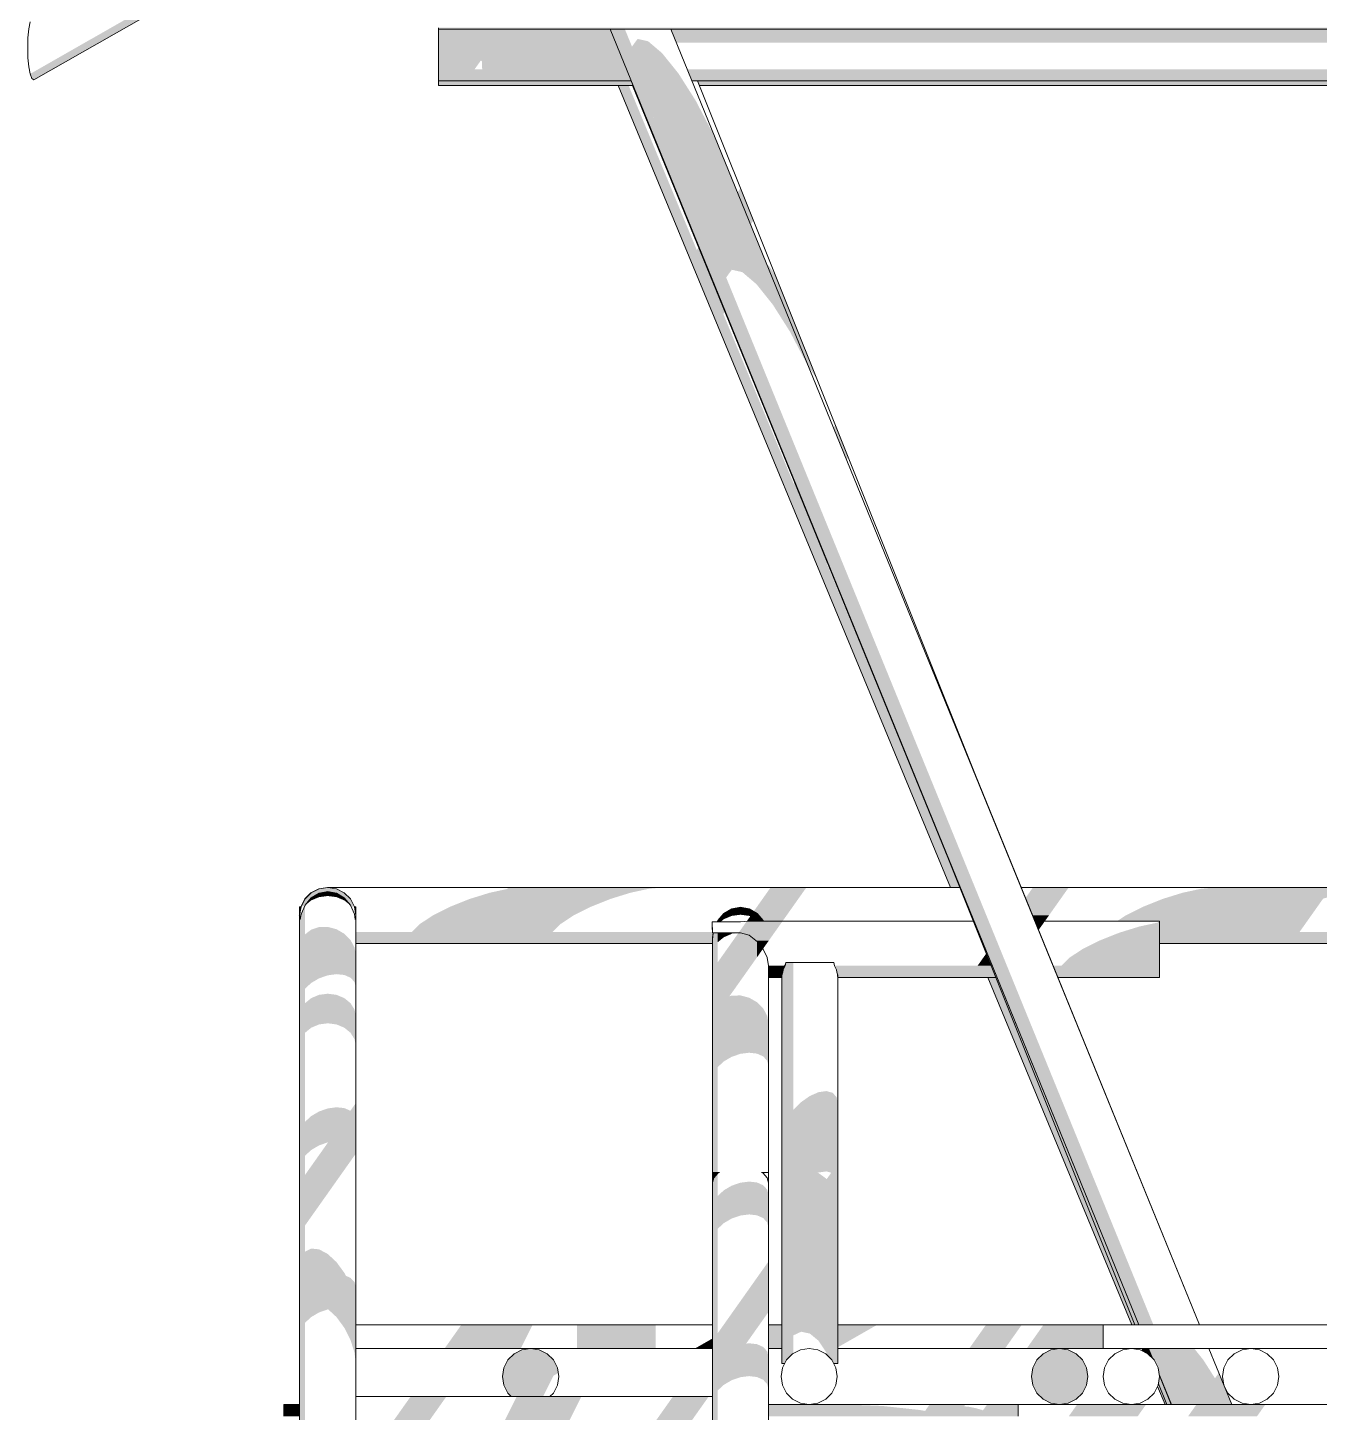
# Model space of a CAD drawing. Header units: millimetres. Extents: x -71878 to 121433, y -67383 to 83273.
# Drawn here: x 105291 to 108045, y -47726 to -44773 of the extents above; entities that cross this region are included whole.
import ezdxf

# ---------------------------------------------------------------- set-up
doc = ezdxf.new("R2010")
doc.units = ezdxf.units.MM
doc.header["$MEASUREMENT"] = 0
for name, color, linetype, lineweight in [('COLUMNAS_Pluma_Nº__1', 7, 'Continuous', 0), ('ENTIRADO_Pluma_Nº__21', 7, 'Continuous', 5), ('Vigas_Pluma_Nº__21', 7, 'Continuous', 5)]:
    doc.layers.add(name, color=color, linetype=linetype, lineweight=lineweight)
for name, color, linetype, lineweight, true_color in [('COLUMNAS_Pluma_Nº__3', 7, 'Continuous', 0, 0x646464), ('ENTIRADO_Pluma_Nº__3', 7, 'Continuous', 0, 0x646464), ('Gradas_Pluma_Nº__2', 7, 'Continuous', 0, 0x323232), ('Gradas_Pluma_Nº__3', 7, 'Continuous', 0, 0x646464), ('Vigas_Pluma_Nº__3', 7, 'Continuous', 0, 0x646464)]:
    doc.layers.add(name, color=color, linetype=linetype, lineweight=lineweight, true_color=true_color)

msp = doc.modelspace()

# ---------------------------------------------------------------- hatches: boundary and pattern name
at = {"layer": 'COLUMNAS_Pluma_Nº__3', "linetype": 'Continuous', "lineweight": 0, "true_color": 0x191919}
for points in [[(106537.585, -44776.068), (106532.699, -44776.068), (107659.804, -47539.462), (107664.69, -47539.462)], [(106548.312, -44776.068), (106537.585, -44776.068), (107664.69, -47539.462), (107675.417, -47539.462)], [(106548.313, -44776.068), (107675.417, -47539.462), (107690.936, -47539.462), (106563.831, -44776.068)], [(106591.192, -44797.085), (106579.029, -44813.34), (106779.847, -45305.689), (106792.008, -45289.436)], [(106613.425, -44802.012), (106591.192, -44797.084), (106792.008, -45289.436), (106814.241, -45294.363)], [(106643.553, -44827.637), (106613.425, -44802.012), (106814.241, -45294.363), (106844.369, -45319.989)], [(106678.627, -44871.453), (106643.553, -44827.637), (106844.369, -45319.989), (106879.443, -45363.805)], [(106715.214, -44929.17), (106678.627, -44871.453), (106879.443, -45363.805), (106916.03, -45421.521)], [(106550.959, -44896.068), (106549.481, -44896.068), (107258.441, -46606.39), (107259.918, -46606.39)], [(106558.627, -44896.068), (106550.959, -44896.068), (107259.918, -46606.391), (107267.586, -46606.391)], [(106571.736, -44896.068), (106558.627, -44896.068), (107267.586, -46606.39), (107278.215, -46606.39), (107274.324, -46596.66), (107125.886, -46232.925)], [(106577.623, -44886.404), (107659.725, -47539.462), (107659.804, -47539.462), (106577.702, -44886.404)], [(106580.325, -44896.068), (107274.324, -46596.66), (107231.362, -46489.218), (106581.564, -44896.068)], [(106715.214, -44929.17), (106916.03, -45421.522), (106950.548, -45487.489), (106749.733, -44995.138)], [(106778.804, -45062.899), (106749.733, -44995.138), (106950.548, -45487.489), (106979.619, -45555.251)], [(106807.231, -45119.99), (106834.76, -45188.834), (106838.073, -45184.148), (106810.545, -45115.303)], [(106803.97, -45124.601), (106831.848, -45192.951), (106834.76, -45188.834), (106807.231, -45119.99)], [(106717.284, -45247.194), (106773.861, -45383.685), (106777.608, -45379.494), (106721.3, -45241.515)], [(106872.204, -45282.476), (106866.446, -45277.777), (106957.416, -45500.813), (106960.522, -45503.348)], [(106872.204, -45282.476), (106960.522, -45503.348), (106973.417, -45522.623), (106885.099, -45301.751)], [(107008.588, -45626.275), (107036.466, -45694.626), (107036.812, -45694.137), (107009.283, -45625.293)], [(107012.597, -45620.606), (107009.283, -45625.293), (107036.812, -45694.137), (107040.125, -45689.451)], [(106994.169, -45915.163), (106995.57, -45913.595), (106925.988, -45743.089), (106924.004, -45745.895)], [(107214.649, -46125.909), (107213.206, -46127.95), (107241.084, -46196.3), (107242.177, -46194.754)], [(107319.997, -46389.371), (107319.573, -46388.737), (107328.269, -46410.056)], [(107387.412, -46555.063), (107388.25, -46555.901), (107343.965, -46447.326), (107343.128, -46446.487)], [(107231.362, -46489.218), (107651.316, -47539.462), (107652.42, -47539.462), (107287.632, -46627.179)], [(105870.377, -46647.85), (105869.777, -46647.85), (105869.777, -46666.177), (105870.377, -46662.394)], [(105873.314, -46647.85), (105870.377, -46647.85), (105870.377, -46666.391)], [(105987.477, -46647.85), (105990.377, -46666.158), (105990.377, -46647.85)], [(107658.916, -47537.48), (107287.627, -46627.167), (107652.42, -47539.462), (107659.709, -47539.462)], [(107417.824, -46629.624), (107445.702, -46697.974), (107446.016, -46697.53), (107418.138, -46629.18)], [(105869.777, -47519.462), (105870.377, -47519.462), (105870.377, -46670.38), (105869.777, -46666.603)], [(105870.377, -47214.125), (105870.414, -47214.125), (105870.414, -47187.216), (105870.414, -46677.397), (105871.198, -46671.577), (105870.377, -46666.391)], [(105989.612, -46671.451), (105990.377, -46677.123), (105990.377, -46666.623)], [(106901.199, -46782.264), (106901.199, -47621.648), (106904.579, -47621.648), (106908.376, -47614.195), (106909.721, -47612.851), (106909.721, -46766.699), (106907.375, -46766.699), (106905.558, -46773.704)], [(106922.995, -46766.699), (106909.721, -46766.699), (106909.721, -47612.851), (106921.65, -47600.921), (106922.995, -47600.236)], [(106900.452, -46786.978), (106898.262, -46794.025), (106898.262, -47621.648), (106901.199, -47621.648), (106901.199, -46782.264)], [(107015.325, -46782.123), (107011.033, -46773.704), (107015.325, -46785.596)], [(107016.094, -46786.978), (107015.325, -46782.123), (107015.325, -46785.596), (107018.262, -46811.779), (107018.262, -46793.949)], [(107338.047, -46798.437), (107645.215, -47539.462), (107646.693, -47539.462), (107339.525, -46798.437)], [(107347.193, -46798.437), (107339.525, -46798.437), (107646.693, -47539.462), (107651.316, -47539.462), (107568.213, -47331.636)], [(107355.007, -46798.437), (107347.193, -46798.437), (107568.214, -47331.636)], [(107561.195, -46981.136), (107620.867, -47127.438), (107622.058, -47129.145), (107562.032, -46981.975)], [(106922.995, -47561.833), (106939.721, -47554.022), (106939.721, -47064.379), (106922.995, -47081.114)], [(106939.721, -47554.022), (106958.262, -47557.936), (106958.262, -47051.318), (106939.721, -47064.379)], [(106958.262, -47051.318), (106958.262, -47557.936), (106976.803, -47573.193), (106976.803, -47215.65), (106975.041, -47215.255), (106976.803, -47214.484), (106976.803, -47043.211)], [(106976.803, -47214.484), (106993.529, -47212.124), (106993.529, -47040.851), (106976.803, -47043.211)], [(106993.529, -47598.298), (106996.269, -47605.006), (107005.458, -47614.195), (107006.803, -47616.834), (107006.803, -47044.469), (106993.529, -47040.851), (106993.529, -47212.124), (107003.93, -47214.959), (106994.224, -47228.685), (106993.529, -47227.702)], [(107006.803, -47044.469), (107006.803, -47616.834), (107009.256, -47621.648), (107015.325, -47621.648), (107015.325, -47053.711)], [(107018.262, -47067.672), (107015.325, -47053.711), (107015.325, -47621.648), (107018.262, -47621.648)], [(107650.32, -47199.649), (107650.634, -47199.204), (107622.756, -47130.854), (107622.442, -47131.298)], [(105870.377, -47775.152), (105870.414, -47775.152), (105870.414, -47704.747), (105870.414, -47214.125), (105870.377, -47214.125)], [(106750.451, -47214.125), (106750.451, -47236.128), (106753.35, -47225.613), (106753.387, -47225.665), (106753.387, -47214.125)], [(106761.91, -47214.125), (106753.387, -47214.125), (106753.387, -47225.665), (106761.873, -47216.099), (106761.91, -47216.099)], [(106765.346, -47214.125), (106761.91, -47214.125), (106761.91, -47216.099)], [(106976.803, -47215.65), (106976.803, -47573.193), (106993.529, -47598.298), (106993.529, -47227.702)], [(107767.761, -47487.586), (107768.075, -47487.142), (107667.585, -47240.764), (107667.27, -47241.208)], [(106870.414, -47301.812), (106870.414, -47511.554), (106870.451, -47511.502), (106870.451, -47301.987)], [(107659.725, -47539.462), (107658.915, -47537.478), (107659.709, -47539.462)], [(107667.419, -47589.462), (107665.941, -47589.462), (107668.398, -47595.389), (107670.271, -47596.343)], [(107671.309, -47589.463), (107667.419, -47589.463), (107670.271, -47596.343), (107675.03, -47598.768)], [(107672.413, -47589.462), (107671.309, -47589.462), (107675.03, -47598.768), (107676.417, -47599.475)], [(107679.702, -47589.462), (107672.414, -47589.462), (107676.417, -47599.475), (107679.257, -47600.921), (107687.634, -47609.299)], [(107679.702, -47589.462), (107687.634, -47609.299), (107688.605, -47610.27), (107680.118, -47589.462)], [(107680.118, -47589.462), (107688.605, -47610.27), (107688.739, -47610.404), (107680.198, -47589.462)], [(107680.198, -47589.462), (107688.739, -47610.404), (107692.53, -47614.195), (107701.053, -47630.921), (107703.557, -47646.735), (107729.142, -47709.463), (107734.028, -47709.463), (107685.084, -47589.462)], [(107695.811, -47589.462), (107685.084, -47589.462), (107734.028, -47709.463), (107744.755, -47709.463)], [(107711.329, -47589.462), (107695.811, -47589.462), (107744.755, -47709.463), (107760.273, -47709.463)], [(107711.329, -47589.462), (107760.273, -47709.463), (107779.064, -47709.463), (107730.119, -47589.462)], [(107750.342, -47589.462), (107730.119, -47589.462), (107779.064, -47709.463), (107799.286, -47709.463)], [(107770.018, -47589.462), (107750.342, -47589.462), (107799.286, -47709.463), (107818.962, -47709.463)], [(107777.653, -47589.462), (107770.018, -47589.462), (107818.962, -47709.463), (107836.165, -47709.463), (107797.16, -47613.832)], [(107822.198, -47653.329), (107797.16, -47613.832), (107836.165, -47709.463), (107849.212, -47709.463), (107824.81, -47649.635)], [(107703.906, -47649.992), (107701.838, -47663.048), (107720.397, -47709.462), (107727.686, -47709.462)], [(107703.557, -47646.735), (107703.608, -47647.053), (107729.063, -47709.462), (107729.142, -47709.462)], [(107703.608, -47647.053), (107703.989, -47649.462), (107703.906, -47649.992), (107727.686, -47709.462), (107729.063, -47709.462)], [(107824.81, -47649.635), (107849.212, -47709.463), (107856.824, -47709.463), (107829.637, -47642.808)], [(107829.637, -47642.808), (107856.824, -47709.463), (107858.257, -47709.463), (107830.546, -47641.522)], [(107700.459, -47669.169), (107699.644, -47670.768), (107715.684, -47709.462), (107717.161, -47709.462)], [(107701.053, -47668.003), (107700.459, -47669.169), (107717.161, -47709.463), (107719.292, -47709.463), (107701.524, -47665.027)], [(107701.838, -47663.048), (107701.524, -47665.027), (107719.292, -47709.462), (107720.397, -47709.462)]]:
    msp.add_hatch(color=250, dxfattribs=at).paths.add_polyline_path(points)
at = {"layer": 'ENTIRADO_Pluma_Nº__3', "linetype": 'Continuous', "lineweight": 0, "true_color": 0x191919}
for points in [[(105869.866, -47589.462), (105870.002, -47589.462), (105870.002, -47539.463), (105869.866, -47539.462)], [(105870.139, -47551.726), (105870.139, -47589.462), (105870.275, -47589.462), (105870.275, -47551.726)], [(106215.116, -47539.462), (106179.761, -47589.462), (106342.005, -47589.463), (106367.035, -47539.463)], [(106461.707, -47539.462), (106461.707, -47589.462), (106629.323, -47589.462), (106629.323, -47539.462)], [(106750.414, -47568.671), (106713.992, -47589.462), (106750.414, -47589.463)], [(106870.451, -47539.462), (106870.451, -47589.462), (106898.262, -47589.462), (106898.262, -47539.462)], [(107018.262, -47587.049), (107101.626, -47539.462), (107018.262, -47539.462)], [(107333.826, -47539.462), (107298.471, -47589.462), (107374.68, -47589.462), (107410.035, -47539.462)], [(107456.373, -47539.462), (107421.017, -47589.462), (107583.989, -47589.462), (107583.989, -47539.463)]]:
    msp.add_hatch(color=250, dxfattribs=at).paths.add_polyline_path(points)
at = {"layer": 'Gradas_Pluma_Nº__3', "linetype": 'Continuous', "lineweight": 0, "true_color": 0x191919}
for points in [[(106107.162, -47692.132), (106064.735, -47752.132), (106140.944, -47752.132), (106183.371, -47692.132)], [(106333.247, -47692.132), (106303.211, -47752.132), (106441.172, -47752.132), (106471.208, -47692.132)], [(106666.517, -47692.132), (106624.091, -47752.132), (106700.299, -47752.132), (106742.726, -47692.132)]]:
    msp.add_hatch(color=250, dxfattribs=at).paths.add_polyline_path(points)
at = {"layer": 'Vigas_Pluma_Nº__3', "linetype": 'Continuous', "lineweight": 0, "true_color": 0x191919}
for points in [[(112156.232, -40955.493), (105295.977, -44871.545), (105299.662, -44881.299), (112159.917, -40965.247)], [(112159.917, -40965.247), (105299.662, -44881.299), (105303.748, -44884.66), (112164.003, -40968.608)], [(106166.792, -44773.132), (106166.792, -44776.068), (118210.735, -44776.068), (118210.735, -44773.132)], [(106166.792, -44777.863), (106533.431, -44777.863), (106532.699, -44776.068), (106166.792, -44776.068)], [(106166.792, -44777.863), (106166.792, -44791.137), (106538.846, -44791.137), (106533.431, -44777.863)], [(106166.792, -44791.137), (106166.792, -44807.863), (106545.668, -44807.863), (106538.845, -44791.137)], [(106661.814, -44776.068), (106662.546, -44777.863), (110756.331, -44777.863), (110757.064, -44776.068)], [(110756.331, -44777.863), (106662.546, -44777.863), (106667.96, -44791.137), (110750.917, -44791.137)], [(106667.961, -44791.137), (106673.692, -44805.19), (110544.505, -44805.19), (110542.614, -44807.863), (110744.095, -44807.863), (110750.917, -44791.137)], [(106166.792, -44807.863), (106166.792, -44826.404), (106553.23, -44826.404), (106545.668, -44807.863)], [(106166.792, -44826.404), (106166.792, -44844.945), (106255.421, -44844.945), (106256.702, -44843.133), (106259.136, -44844.945), (106560.792, -44844.945), (106553.23, -44826.404)], [(106166.792, -44844.945), (106166.792, -44861.671), (106243.594, -44861.671), (106255.421, -44844.945)], [(106560.792, -44844.945), (106259.136, -44844.945), (106259.654, -44861.671), (106567.614, -44861.671)], [(106166.792, -44874.945), (106573.028, -44874.945), (106567.614, -44861.671), (106166.792, -44861.671)], [(106166.792, -44874.945), (106166.792, -44883.468), (106576.504, -44883.468), (106573.028, -44874.945)], [(110722.149, -44861.671), (106696.729, -44861.671), (106702.143, -44874.945), (110716.735, -44874.945)], [(106702.143, -44874.945), (106705.619, -44883.468), (110713.259, -44883.468), (110716.735, -44874.945)], [(106166.792, -44886.404), (106577.702, -44886.404), (106576.504, -44883.468), (106166.792, -44883.468)], [(106166.792, -44886.404), (106166.792, -44893.132), (106580.367, -44893.132), (106577.623, -44886.404)], [(106166.792, -44893.132), (106166.792, -44896.068), (106581.564, -44896.068), (106580.367, -44893.132)], [(106705.619, -44883.468), (106706.817, -44886.404), (110712.061, -44886.404), (110713.259, -44883.468)], [(110712.061, -44886.404), (106719.017, -44886.404), (106721.707, -44893.132), (110709.317, -44893.132)], [(110709.317, -44893.132), (106721.707, -44893.132), (106722.881, -44896.068), (110708.119, -44896.068)], [(105870.536, -46667.163), (105871.811, -46675.21), (105873.35, -46663.789), (105881.873, -46644.136), (105895.147, -46628.539), (105911.873, -46618.522), (105930.414, -46615.068), (105948.955, -46618.515), (105965.681, -46628.524), (105978.955, -46644.116), (105980.31, -46647.239), (105987.168, -46647.243), (105978.955, -46631.123), (105965.681, -46617.85), (105948.955, -46609.327), (105930.414, -46606.391), (105911.873, -46609.327), (105895.147, -46617.85), (105881.873, -46631.123), (105873.688, -46647.188), (105880.369, -46647.191)], [(105881.298, -46631.123), (105881.367, -46631.123), (105894.643, -46617.85), (105894.574, -46617.849)], [(105881.639, -46631.123), (105881.737, -46631.123), (105895.013, -46617.85), (105894.915, -46617.85)], [(105881.873, -46631.123), (105895.147, -46617.85), (105895.104, -46617.85), (105881.827, -46631.123)], [(105894.574, -46617.85), (105894.643, -46617.85), (105911.369, -46609.327), (105911.3, -46609.327)], [(105894.915, -46617.85), (105895.013, -46617.85), (105911.739, -46609.327), (105911.641, -46609.327)], [(105895.147, -46617.85), (105911.873, -46609.327), (105911.832, -46609.327), (105895.104, -46617.85)], [(105895.147, -46628.539), (105895.147, -46634.205), (105911.873, -46627.232), (105911.873, -46618.522)], [(105911.3, -46609.327), (105911.369, -46609.327), (105929.907, -46606.391), (105929.838, -46606.391)], [(105911.641, -46609.327), (105911.739, -46609.327), (105930.277, -46606.391), (105930.178, -46606.391)], [(105911.873, -46609.327), (105930.414, -46606.391), (105930.374, -46606.391), (105911.832, -46609.327)], [(105911.873, -46618.522), (105911.873, -46627.232), (105930.414, -46624.83), (105930.414, -46615.068)], [(105930.414, -46615.068), (105930.414, -46624.83), (105948.955, -46627.232), (105948.955, -46618.515)], [(105948.955, -46618.515), (105948.955, -46627.232), (105965.681, -46634.205), (105965.681, -46628.524)], [(106275.888, -46617.85), (106233.022, -46631.123), (106533.065, -46631.123), (106575.93, -46617.85)], [(106313.096, -46609.851), (106275.888, -46617.85), (106575.93, -46617.85), (106615.572, -46609.327), (106313.466, -46609.327)], [(106315.542, -46606.391), (106313.466, -46609.327), (106615.595, -46609.327), (106648.133, -46606.391)], [(106866.795, -46617.85), (106857.409, -46631.123), (106933.617, -46631.123), (106943.003, -46617.85)], [(106872.821, -46609.327), (106866.795, -46617.85), (106943.003, -46617.85), (106949.03, -46609.327)], [(106874.897, -46606.391), (106872.821, -46609.327), (106949.03, -46609.327), (106951.106, -46606.391)], [(107418.931, -46631.124), (107492.973, -46631.123), (107502.358, -46617.85), (107426.15, -46617.85), (107418.138, -46629.18)], [(107426.15, -46617.85), (107502.358, -46617.85), (107508.385, -46609.327), (107432.176, -46609.327)], [(107432.176, -46609.327), (107508.385, -46609.327), (107510.461, -46606.391), (107434.252, -46606.391)], [(107753.359, -46617.85), (107710.494, -46631.123), (108052.328, -46631.123), (108052.664, -46630.647), (108092.764, -46617.85)], [(107793.002, -46609.327), (107753.359, -46617.85), (108092.764, -46617.85), (108110.901, -46613.82), (108108.052, -46617.85), (108382.757, -46617.85), (108388.783, -46609.327)], [(107825.559, -46606.391), (107793.024, -46609.327), (108388.783, -46609.327), (108390.859, -46606.391)], [(105873.35, -46647.85), (105873.314, -46647.85), (105870.377, -46666.391), (105870.414, -46666.391)], [(105872.658, -46647.85), (105872.678, -46647.85), (105881.2, -46631.123), (105881.184, -46631.123)], [(105872.678, -46647.85), (105881.873, -46631.123), (105881.2, -46631.123)], [(105881.873, -46631.123), (105872.684, -46647.85), (105873.314, -46647.85)], [(105881.873, -46631.123), (105873.314, -46647.85), (105873.35, -46647.85)], [(105873.35, -46663.789), (105873.35, -47772.295), (105881.873, -47755.569), (105881.873, -46644.136)], [(105881.873, -46644.136), (105881.873, -46645.064), (105895.147, -46634.205), (105895.147, -46628.539)], [(105965.681, -46628.524), (105965.681, -46634.205), (105978.955, -46645.064), (105978.955, -46644.116)], [(105978.955, -46644.116), (105978.955, -46645.064), (105980.31, -46647.239)], [(106154.31, -46666.39), (106454.352, -46666.391), (106491.172, -46647.85), (106191.129, -46647.85)], [(106233.022, -46631.123), (106191.129, -46647.85), (106491.172, -46647.849), (106533.065, -46631.123)], [(106775.147, -46674.17), (106791.873, -46667.185), (106791.873, -46652.179), (106775.147, -46662.046)], [(106791.873, -46667.185), (106810.414, -46664.778), (106810.414, -46648.78), (106791.873, -46652.179)], [(106810.414, -46648.78), (106810.414, -46664.778), (106828.955, -46667.185), (106828.955, -46652.179)], [(106828.955, -46678.505), (106829.267, -46678.437), (106845.681, -46678.437), (106845.681, -46662.046), (106828.955, -46652.179), (106828.955, -46667.185), (106831.236, -46668.137), (106828.955, -46671.363)], [(106838.527, -46657.826), (106845.681, -46662.046), (106849.434, -46666.391), (106908.68, -46666.391), (106921.79, -46647.85), (106845.581, -46647.85)], [(106857.409, -46631.123), (106845.581, -46647.85), (106921.79, -46647.85), (106933.617, -46631.124)], [(107418.931, -46631.124), (107425.753, -46647.85), (107481.145, -46647.85), (107492.972, -46631.123)], [(107481.145, -46647.85), (107425.753, -46647.849), (107433.315, -46666.391), (107468.035, -46666.39)], [(107631.781, -46666.391), (108027.39, -46666.391), (108040.5, -46647.85), (107668.601, -46647.85)], [(107710.494, -46631.123), (107668.601, -46647.85), (108040.5, -46647.85), (108052.328, -46631.123)], [(105869.722, -46666.391), (105869.741, -46666.391), (105869.777, -46666.164), (105869.777, -46666.042)], [(105869.741, -46666.391), (105869.722, -46666.391), (105869.777, -46666.739), (105869.777, -46666.617)], [(105869.741, -46666.391), (105870.377, -46666.391), (105870.377, -46662.394), (105869.777, -46666.177), (105869.777, -46666.164)], [(105869.741, -46666.391), (105869.777, -46666.617), (105869.777, -46666.603), (105870.377, -46670.38), (105870.377, -46666.391)], [(105870.377, -46666.391), (105871.198, -46671.577), (105871.213, -46671.467), (105871.811, -46675.21), (105870.414, -46666.391)], [(105870.414, -46677.397), (105870.414, -47775.152), (105872.898, -47775.152), (105873.35, -47772.295), (105873.35, -46663.789), (105871.811, -46675.21), (105871.213, -46671.467)], [(106154.31, -46666.391), (106126.168, -46684.932), (106426.21, -46684.932), (106454.352, -46666.39)], [(106750.35, -46679.767), (106750.4, -46703.188), (106750.383, -46689.896), (106750.363, -46681.373)], [(106760.837, -46679.767), (106761.873, -46679.767), (106761.873, -46677.413)], [(106761.873, -46679.767), (106768.317, -46679.767), (106775.147, -46674.17), (106775.147, -46662.046), (106761.873, -46677.413)], [(106815.85, -46689.896), (106892.059, -46689.896), (106898.085, -46681.373), (106821.876, -46681.373)], [(106823.649, -46678.866), (106821.876, -46681.373), (106898.085, -46681.373), (106900.162, -46678.437), (106829.267, -46678.437), (106829.155, -46678.461), (106828.955, -46678.505)], [(106828.955, -46671.363), (106823.649, -46678.866), (106828.955, -46678.505)], [(106858.955, -46677.413), (106845.681, -46662.046), (106845.681, -46678.437), (106858.955, -46678.437)], [(106908.68, -46666.39), (106849.434, -46666.39), (106858.955, -46677.413), (106859.405, -46678.437), (106900.162, -46678.437)], [(106858.955, -46677.413), (106858.955, -46678.437), (106859.405, -46678.437)], [(107468.035, -46666.391), (107433.315, -46666.39), (107438.228, -46678.437), (107459.517, -46678.437)], [(107438.228, -46678.437), (107439.426, -46681.373), (107457.44, -46681.373), (107459.517, -46678.437)], [(107442.902, -46689.896), (107451.414, -46689.896), (107457.44, -46681.373), (107439.426, -46681.373)], [(107613.497, -46678.437), (107703.989, -46678.437), (107704.012, -46681.373), (107704.021, -46684.931), (108014.28, -46684.932), (108027.39, -46666.391), (107631.781, -46666.391)], [(107700.739, -46681.373), (107661.024, -46689.896), (107704.033, -46689.896), (107704.012, -46681.373)], [(107704.01, -46681.079), (107700.739, -46681.373), (107704.012, -46681.373)], [(105881.873, -46822.459), (105895.147, -46810.251), (105895.147, -46696.543), (105881.873, -46706.703)], [(105895.147, -46810.251), (105911.873, -46800.434), (105911.873, -46691.047), (105895.147, -46696.543)], [(105911.873, -46800.434), (105930.414, -46793.971), (105930.414, -46690.752), (105911.873, -46691.047)], [(105930.414, -46793.971), (105948.955, -46791.494), (105948.955, -46695.687), (105930.414, -46690.752)], [(105948.955, -46791.494), (105965.681, -46793.245), (105965.681, -46705.369), (105948.955, -46695.687)], [(105965.681, -46793.245), (105978.955, -46799.052), (105978.955, -46718.851), (105965.681, -46705.369)], [(105990.414, -46714.932), (106750.414, -46714.932), (106750.414, -46713.104), (106752.174, -46703.188), (106750.4, -46703.188), (106750.397, -46701.658), (105990.414, -46701.658)], [(106126.168, -46684.932), (106109.458, -46701.657), (106409.5, -46701.657), (106426.21, -46684.932)], [(106750.414, -46718.242), (106750.414, -47790.836), (106750.451, -47790.603), (106750.451, -47775.152), (106752.898, -47775.152), (106753.35, -47772.295), (106753.35, -47225.613), (106750.451, -47236.128), (106750.451, -47214.125), (106753.35, -47214.125), (106753.35, -46703.187), (106752.473, -46703.187)], [(106750.414, -46713.104), (106750.414, -46718.242), (106752.473, -46703.187), (106752.174, -46703.187)], [(106761.873, -46703.185), (106753.35, -46703.187), (106753.35, -47214.125), (106761.873, -47214.125)], [(106761.873, -46703.185), (106761.873, -46723.473), (106775.147, -46712.59), (106775.147, -46703.182)], [(106775.147, -46703.182), (106775.147, -46712.59), (106791.873, -46705.597), (106791.873, -46703.179)], [(106791.873, -46723.805), (106791.873, -46831.58), (106810.414, -46805.359), (106810.414, -46703.174), (106791.873, -46703.179), (106791.873, -46705.597), (106806.056, -46703.747)], [(106815.849, -46689.898), (106806.46, -46703.175), (106810.414, -46703.174), (106882.67, -46703.174), (106892.058, -46689.897)], [(106810.414, -46805.359), (106828.955, -46779.138), (106828.955, -46708.005), (106826.692, -46707.417), (106810.414, -46703.174)], [(106882.67, -46703.174), (106810.414, -46703.174), (106826.692, -46707.417), (106828.955, -46708.006), (106831.791, -46710.384), (106843.137, -46719.896), (106870.846, -46719.896)], [(106828.955, -46779.138), (106845.681, -46755.484), (106845.681, -46721.547), (106843.137, -46719.896), (106828.955, -46708.006)], [(107442.902, -46689.896), (107446.016, -46697.53), (107451.414, -46689.896)], [(107618.079, -46703.171), (107576.111, -46719.895), (107704.06, -46719.896), (107704.049, -46703.17)], [(107661.025, -46689.895), (107618.084, -46703.17), (107704.05, -46703.17), (107704.033, -46689.896)], [(108014.28, -46684.931), (107704.021, -46684.932), (107704.033, -46689.896), (107704.048, -46701.658), (108002.452, -46701.658)], [(107704.048, -46701.658), (107704.049, -46703.17), (107704.057, -46714.932), (109966.26, -46714.932), (109971.674, -46701.658)], [(105978.955, -46718.851), (105978.955, -46799.052), (105987.477, -46808.349), (105987.477, -46734.812)], [(105987.477, -46808.349), (105990.414, -46820.223), (105990.414, -46747.883), (105988.179, -46738.847), (105987.477, -46734.812)], [(105990.414, -46723.454), (106750.414, -46723.454), (106750.414, -46714.932), (105990.414, -46714.932)], [(105990.414, -46726.391), (106750.414, -46726.391), (106750.414, -46723.454), (105990.414, -46723.454)], [(106775.147, -46977.436), (106791.873, -46967.7), (106791.873, -46837.277), (106786.604, -46839.032), (106791.873, -46831.58), (106791.873, -46723.805), (106775.147, -46747.459)], [(106870.846, -46719.896), (106843.137, -46719.896), (106845.681, -46721.547), (106858.302, -46737.636)], [(106845.681, -46755.484), (106858.302, -46737.636), (106845.681, -46721.547)], [(107511.03, -46756.978), (107704.06, -46756.978), (107704.064, -46738.437), (107539.223, -46738.437)], [(107576.11, -46719.896), (107539.223, -46738.437), (107704.064, -46738.437), (107704.06, -46719.896)], [(107704.057, -46714.932), (107704.06, -46719.896), (107704.061, -46723.454), (109962.784, -46723.454), (109966.26, -46714.932)], [(107704.061, -46723.454), (107704.061, -46726.391), (109961.586, -46726.391), (109962.784, -46723.454)], [(106761.873, -46989.618), (106775.147, -46977.436), (106775.147, -46747.459), (106761.873, -46766.231)], [(106903.13, -46773.704), (106905.558, -46773.704), (106907.375, -46766.699)], [(107327.771, -46756.978), (107315.944, -46773.704), (107345.117, -46773.704), (107338.429, -46756.978)], [(107334.579, -46747.35), (107327.771, -46756.978), (107338.429, -46756.978)], [(107494.289, -46773.704), (107704.049, -46773.704), (107704.06, -46756.978), (107511.03, -46756.978)], [(106905.558, -46773.704), (106870.414, -46773.704), (106870.414, -46786.978), (106900.452, -46786.978), (106901.199, -46782.264)], [(106900.452, -46786.978), (106870.414, -46786.978), (106870.414, -46795.5), (106898.262, -46795.5), (106898.262, -46794.025)], [(106898.262, -46795.5), (106870.414, -46795.5), (106870.414, -46798.437), (106898.262, -46798.437)], [(107345.117, -46773.704), (107011.033, -46773.704), (107015.325, -46782.123), (107016.094, -46786.978), (107350.425, -46786.978)], [(107350.425, -46786.978), (107016.094, -46786.978), (107018.262, -46793.949), (107018.262, -46795.5), (107353.833, -46795.5)], [(107018.262, -46795.5), (107018.262, -46798.437), (107355.007, -46798.437), (107353.833, -46795.5)], [(107704.049, -46773.704), (107477.085, -46773.704), (107482.499, -46786.978), (107704.033, -46786.978)], [(107704.033, -46786.978), (107482.499, -46786.978), (107485.975, -46795.5), (107704.012, -46795.5)], [(107485.975, -46795.5), (107487.173, -46798.437), (107703.989, -46798.437), (107704.012, -46795.5)], [(105881.873, -46916.538), (105895.147, -46905.679), (105895.147, -46842.57), (105881.873, -46853.43)], [(105895.147, -46905.679), (105911.873, -46898.706), (105911.873, -46835.598), (105895.147, -46842.57)], [(105911.873, -46898.706), (105930.414, -46896.304), (105930.414, -46833.196), (105911.873, -46835.598)], [(105930.414, -46896.304), (105948.955, -46898.706), (105948.955, -46835.598), (105930.414, -46833.196)], [(105948.955, -46835.598), (105948.955, -46898.706), (105965.681, -46905.679), (105965.681, -46842.57)], [(105965.681, -46905.679), (105978.955, -46916.538), (105978.955, -46853.43), (105965.681, -46842.57)], [(105978.955, -46916.538), (105987.477, -46930.222), (105987.477, -46867.114), (105978.955, -46853.43)], [(106791.873, -46967.7), (106810.414, -46961.363), (106810.414, -46836.89), (106791.873, -46837.277)], [(106810.414, -46836.89), (106810.414, -46961.363), (106828.955, -46959.045), (106828.955, -46841.724)], [(106828.955, -46841.724), (106828.955, -46959.045), (106845.681, -46960.974), (106845.681, -46851.308)], [(106845.681, -46960.974), (106858.955, -46966.96), (106858.955, -46864.702), (106845.681, -46851.308)], [(105987.477, -46867.114), (105987.477, -46930.222), (105990.414, -46945.391), (105990.414, -46882.282)], [(106858.955, -46864.702), (106858.955, -46966.96), (106867.477, -46976.417), (106867.477, -46880.596)], [(106867.477, -46880.596), (106867.477, -46976.417), (106870.414, -46988.421), (106870.414, -46897.434)], [(105987.477, -47070.344), (105987.477, -47178.12), (105989.96, -47174.609), (105990.414, -47176.444), (105990.414, -47066.191)], [(105881.873, -47178.68), (105895.147, -47166.472), (105895.147, -47094.131), (105881.873, -47106.34)], [(105895.147, -47166.472), (105911.873, -47156.655), (105911.873, -47084.315), (105895.147, -47094.131)], [(105911.873, -47156.655), (105930.414, -47150.192), (105930.414, -47077.852), (105911.873, -47084.315)], [(105930.414, -47258.82), (105948.955, -47232.599), (105948.955, -47075.374), (105930.414, -47077.852), (105930.414, -47150.192), (105931.079, -47150.103), (105930.414, -47151.044)], [(105948.955, -47075.374), (105948.955, -47232.599), (105965.681, -47208.944), (105965.681, -47077.125)], [(105965.681, -47208.944), (105978.955, -47190.172), (105978.955, -47082.397), (105978.665, -47082.806), (105965.681, -47077.125)], [(105978.955, -47082.397), (105978.955, -47190.172), (105987.477, -47178.12), (105987.477, -47070.344)], [(105911.873, -47177.265), (105911.873, -47285.041), (105930.414, -47258.82), (105930.414, -47151.044)], [(105895.147, -47200.919), (105895.147, -47308.695), (105911.873, -47285.041), (105911.873, -47177.265)], [(105881.873, -47219.692), (105881.873, -47327.467), (105895.147, -47308.695), (105895.147, -47200.92)], [(106753.35, -47225.613), (106753.35, -47772.295), (106761.873, -47755.569), (106761.873, -47216.099), (106753.387, -47225.665)], [(106761.873, -47216.099), (106761.873, -47216.12), (106761.91, -47216.099)], [(106775.147, -47252.239), (106775.147, -47322.266), (106791.873, -47312.53), (106791.873, -47242.503)], [(106791.873, -47242.503), (106791.873, -47312.53), (106810.414, -47306.193), (106810.414, -47236.166)], [(106810.414, -47236.166), (106810.414, -47306.193), (106828.955, -47303.875), (106828.955, -47233.848)], [(106828.955, -47233.848), (106828.955, -47303.875), (106845.681, -47305.804), (106845.681, -47235.776)], [(106845.681, -47305.804), (106858.955, -47311.79), (106858.955, -47241.763), (106845.681, -47235.777)], [(106858.955, -47241.763), (106858.955, -47311.79), (106867.477, -47321.248), (106867.477, -47251.22)], [(106761.873, -47334.448), (106775.147, -47322.266), (106775.147, -47252.239), (106761.873, -47264.421)], [(106867.477, -47251.22), (106867.477, -47321.248), (106870.414, -47333.251), (106870.414, -47263.224)], [(105881.873, -47534.902), (105895.147, -47522.693), (105895.147, -47376.691), (105881.873, -47383.452)], [(105895.147, -47522.693), (105911.873, -47512.877), (105911.873, -47378.36), (105895.147, -47376.691)], [(105911.873, -47512.877), (105930.414, -47506.413), (105930.414, -47388.296), (105911.873, -47378.36)], [(105948.955, -47522.757), (105948.955, -47405.526), (105930.414, -47388.296), (105930.414, -47506.413), (105931.248, -47506.302)], [(105965.681, -47545.594), (105965.681, -47428.364), (105948.955, -47405.526), (105948.955, -47522.757)], [(106845.681, -47438.756), (106845.681, -47546.532), (106858.955, -47527.76), (106858.955, -47419.984)], [(106858.955, -47419.984), (106858.955, -47527.76), (106867.477, -47515.707), (106867.477, -47407.932)], [(106867.477, -47407.932), (106867.477, -47515.707), (106870.414, -47511.554), (106870.414, -47403.779)], [(105978.955, -47571.803), (105978.955, -47439.154), (105968.923, -47434.765), (105965.681, -47428.363), (105965.681, -47545.594)], [(105987.477, -47598.819), (105987.477, -47448.45), (105978.955, -47439.154), (105978.955, -47571.803)], [(105987.477, -47598.819), (105990.414, -47623.996), (105990.414, -47460.325), (105987.477, -47448.45)], [(106828.955, -47462.411), (106828.955, -47570.186), (106845.681, -47546.532), (106845.681, -47438.756)], [(106810.414, -47488.632), (106810.414, -47651.023), (106828.955, -47648.706), (106828.955, -47578.678), (106822.368, -47579.502), (106828.955, -47570.186), (106828.955, -47462.411)], [(106791.873, -47514.852), (106791.873, -47657.36), (106810.414, -47651.023), (106810.414, -47488.632)], [(106761.873, -47557.279), (106761.873, -47679.279), (106775.147, -47667.096), (106775.147, -47538.507)], [(106775.147, -47667.096), (106791.873, -47657.36), (106791.873, -47514.852), (106775.147, -47538.507)], [(106305.812, -47630.921), (106302.875, -47649.462), (106305.812, -47668.003), (106314.334, -47684.73), (106321.737, -47692.132), (106389.441, -47692.132), (106411.571, -47647.927), (106421.715, -47642.136), (106419.939, -47630.921), (106411.416, -47614.195), (106398.142, -47600.921), (106381.416, -47592.399), (106362.875, -47589.462), (106344.334, -47592.399), (106327.608, -47600.921), (106314.334, -47614.195)], [(106828.955, -47578.678), (106828.955, -47648.706), (106845.681, -47650.634), (106845.681, -47580.607)], [(106845.681, -47580.607), (106845.681, -47650.634), (106858.955, -47656.62), (106858.955, -47586.593)], [(106858.955, -47586.593), (106858.955, -47656.62), (106867.477, -47666.078), (106867.477, -47596.051)], [(106867.477, -47596.051), (106867.477, -47666.078), (106870.414, -47678.081), (106870.414, -47608.054)], [(107547.914, -47668.003), (107550.851, -47649.462), (107547.914, -47630.921), (107539.392, -47614.195), (107526.118, -47600.921), (107509.392, -47592.399), (107490.851, -47589.462), (107472.31, -47592.399), (107455.584, -47600.921), (107442.31, -47614.195), (107433.787, -47630.921), (107430.851, -47649.462), (107433.787, -47668.003), (107442.31, -47684.73), (107455.584, -47698.003), (107472.31, -47706.526), (107490.851, -47709.462), (107509.392, -47706.526), (107526.118, -47698.003), (107539.392, -47684.73)], [(105870.377, -47646.347), (105869.884, -47649.462), (105870.377, -47652.578)], [(105836.584, -47712.399), (105870.377, -47712.399), (105870.377, -47709.462), (105836.584, -47709.462)], [(105836.584, -47720.921), (105870.377, -47720.921), (105870.377, -47712.399), (105836.584, -47712.399)], [(106870.451, -47709.462), (106870.451, -47712.399), (107113.604, -47712.399), (107038.664, -47709.462)], [(106870.451, -47712.399), (106870.451, -47720.921), (107192.57, -47720.921), (107113.604, -47712.399)], [(107211.541, -47712.399), (107205.515, -47720.921), (107325.471, -47720.921), (107311.752, -47716.993), (107295.964, -47713.8), (107287.117, -47713.294), (107287.75, -47712.399)], [(107213.618, -47709.462), (107211.541, -47712.399), (107287.75, -47712.399), (107289.827, -47709.462)], [(107334.088, -47712.399), (107328.062, -47720.921), (107402.715, -47720.921), (107402.715, -47712.399)], [(107336.165, -47709.462), (107334.088, -47712.399), (107402.715, -47712.399), (107402.715, -47709.463)], [(107519.982, -47720.921), (107666.939, -47720.921), (107672.965, -47712.399), (107526.008, -47712.399)], [(107526.008, -47712.399), (107672.965, -47712.399), (107675.042, -47709.462), (107528.084, -47709.462)], [(107774.403, -47720.921), (107921.36, -47720.921), (107927.386, -47712.399), (107780.429, -47712.399)], [(107780.429, -47712.399), (107927.386, -47712.399), (107929.463, -47709.462), (107782.506, -47709.462)], [(105836.584, -47720.921), (105836.584, -47734.195), (105870.377, -47734.195), (105870.377, -47720.921)], [(106870.451, -47720.921), (106870.451, -47734.195), (107402.715, -47734.195), (107402.715, -47720.921), (107328.062, -47720.921), (107327.38, -47721.886), (107325.471, -47720.921), (107205.515, -47720.921), (107204.08, -47722.951), (107192.57, -47720.921)], [(107510.596, -47734.195), (107657.553, -47734.195), (107666.939, -47720.921), (107519.982, -47720.921)], [(107765.017, -47734.195), (107911.974, -47734.195), (107921.36, -47720.921), (107774.403, -47720.921)]]:
    msp.add_hatch(color=250, dxfattribs=at).paths.add_polyline_path(points)

# ---------------------------------------------------------------- linework, layer by layer
at = {"layer": 'COLUMNAS_Pluma_Nº__1', "linetype": 'Continuous'}
for p, q in [((107659.804, -47539.462), (106532.699, -44776.068)), ((107788.919, -47539.462), (106661.814, -44776.068)), ((106549.481, -44896.068), (107258.441, -46606.391)), ((106577.623, -44886.404), (107659.725, -47539.462)), ((106580.325, -44896.068), (107274.322, -46596.655)), ((107328.27, -46410.06), (106719.017, -44886.404)), ((107789.415, -47539.462), (107303.527, -46348.18)), ((107651.316, -47539.462), (107231.361, -46489.216)), ((105870.377, -46647.85), (105869.777, -46647.85)), ((105869.777, -46647.85), (105869.777, -46666.178)), ((105873.314, -46647.85), (105870.377, -46647.85)), ((105870.377, -46647.85), (105870.377, -47214.125)), ((105990.377, -46647.85), (105987.477, -46647.85)), ((105990.377, -46647.85), (105990.377, -46666.158)), ((105869.777, -46666.564), (105869.777, -47519.462)), ((105990.377, -46666.623), (105990.377, -46677.123)), ((106909.721, -46766.699), (106907.375, -46766.699)), ((106922.995, -46766.699), (106909.721, -46766.699)), ((106939.721, -46766.699), (106922.995, -46766.699)), ((106958.262, -46766.699), (106939.721, -46766.699)), ((106976.803, -46766.699), (106958.262, -46766.699)), ((106993.529, -46766.699), (106976.803, -46766.699)), ((107006.803, -46766.699), (106993.529, -46766.699)), ((107009.237, -46766.699), (107006.803, -46766.699)), ((106898.262, -46794.025), (106898.262, -47621.648)), ((107018.262, -46793.926), (107018.262, -47621.648)), ((107338.047, -46798.437), (107645.215, -47539.462)), ((105870.414, -47214.125), (105870.377, -47214.125)), ((105870.377, -47214.125), (105870.377, -47775.152)), ((106753.387, -47214.125), (106750.451, -47214.125)), ((106750.451, -47214.125), (106750.451, -47236.156)), ((106761.91, -47214.125), (106753.387, -47214.125)), ((106765.346, -47214.125), (106761.91, -47214.125)), ((106858.992, -47214.125), (106855.36, -47214.125)), ((106867.514, -47214.125), (106858.992, -47214.125)), ((106870.451, -47214.125), (106867.514, -47214.125)), ((106870.451, -47214.125), (106870.451, -47775.152)), ((105870.377, -47519.462), (105869.777, -47519.462)), ((107665.941, -47589.462), (107668.398, -47595.389)), ((107675.03, -47598.768), (107671.309, -47589.462)), ((107688.605, -47610.27), (107680.118, -47589.462)), ((107688.739, -47610.404), (107680.198, -47589.462)), ((107858.257, -47709.462), (107809.313, -47589.462)), ((106901.199, -47621.648), (106898.262, -47621.648)), ((106904.579, -47621.648), (106901.199, -47621.648)), ((107015.325, -47621.648), (107009.256, -47621.648)), ((107018.262, -47621.648), (107015.325, -47621.648)), ((107729.142, -47709.462), (107703.557, -47646.735)), ((107729.063, -47709.462), (107703.608, -47647.053)), ((107699.644, -47670.768), (107715.683, -47709.462)), ((107719.292, -47709.462), (107701.524, -47665.027))]:
    msp.add_line(p, q, dxfattribs=at)
at = {"layer": 'ENTIRADO_Pluma_Nº__21', "linetype": 'Continuous'}
for p, q in [((105869.763, -47539.462), (105869.866, -47539.462)), ((105869.763, -47539.462), (105869.763, -47589.462)), ((105869.866, -47539.462), (105870.002, -47539.462)), ((105869.866, -47539.462), (105869.866, -47589.462)), ((105870.002, -47539.462), (105870.139, -47539.462)), ((105870.002, -47539.462), (105870.002, -47589.462)), ((105870.139, -47539.462), (105870.275, -47539.462)), ((105870.139, -47539.462), (105870.139, -47589.462)), ((105870.275, -47539.462), (105870.377, -47539.462)), ((105870.275, -47539.462), (105870.275, -47589.462)), ((105990.414, -47539.462), (106750.451, -47539.462)), ((106870.451, -47539.462), (106898.262, -47539.462)), ((107018.262, -47539.462), (107583.989, -47539.462)), ((107583.989, -47539.462), (116761.444, -47539.462)), ((107583.989, -47539.462), (107583.989, -47589.462)), ((105869.763, -47589.462), (105869.866, -47589.462)), ((105869.866, -47589.462), (105870.002, -47589.462)), ((105870.002, -47589.462), (105870.139, -47589.462)), ((105870.139, -47589.462), (105870.275, -47589.462)), ((105870.275, -47589.462), (105870.377, -47589.462)), ((105990.414, -47589.462), (106750.451, -47589.462)), ((106870.451, -47589.462), (106898.262, -47589.462)), ((107018.262, -47589.462), (107583.989, -47589.462)), ((107583.989, -47589.462), (116761.444, -47589.462))]:
    msp.add_line(p, q, dxfattribs=at)
at = {"layer": 'Gradas_Pluma_Nº__2', "linetype": 'Continuous'}
msp.add_line((105990.414, -47692.132), (106750.414, -47692.132), dxfattribs=at)
at = {"layer": 'Vigas_Pluma_Nº__21', "linetype": 'Continuous'}
for p, q in [((105303.748, -44884.66), (112164.003, -40968.608)), ((105303.748, -44884.66), (108706.373, -42942.341)), ((105295.977, -44760.428), (105293.052, -44775.621)), ((105293.052, -44775.621), (105291.174, -44794.765)), ((106166.792, -44773.132), (106166.792, -44776.068)), ((106166.792, -44776.068), (118210.735, -44776.068)), ((106166.792, -44777.863), (106166.792, -44776.068)), ((106166.792, -44791.137), (106166.792, -44777.863)), ((106166.792, -44807.863), (106166.792, -44791.137)), ((105291.174, -44794.765), (105290.527, -44815.986)), ((105290.527, -44815.986), (105291.174, -44837.208)), ((106166.792, -44826.404), (106166.792, -44807.863)), ((105291.174, -44837.208), (105293.052, -44856.352)), ((106166.792, -44844.945), (106166.792, -44826.404)), ((106166.792, -44861.671), (106166.792, -44844.945)), ((105293.052, -44856.352), (105295.977, -44871.545)), ((105295.977, -44871.545), (105299.662, -44881.299)), ((105299.662, -44881.299), (105303.748, -44884.66)), ((106166.792, -44874.945), (106166.792, -44861.671)), ((106166.792, -44883.468), (106166.792, -44874.945)), ((106166.792, -44886.404), (106166.792, -44883.468)), ((106577.702, -44886.404), (106166.792, -44886.404)), ((106166.792, -44886.404), (106166.792, -44893.132)), ((106166.792, -44893.132), (106166.792, -44896.068)), ((106166.792, -44896.068), (106581.564, -44896.068)), ((110712.061, -44886.404), (106706.817, -44886.404)), ((106722.881, -44896.068), (110708.119, -44896.068)), ((105881.184, -46631.123), (105894.463, -46617.85)), ((105894.474, -46617.85), (105881.2, -46631.123)), ((105895.147, -46617.85), (105881.873, -46631.123)), ((105894.463, -46617.85), (105894.474, -46617.844)), ((105911.2, -46609.327), (105894.474, -46617.85)), ((105911.873, -46609.327), (105895.147, -46617.85)), ((105911.873, -46618.522), (105895.147, -46628.539)), ((105911.194, -46609.327), (105911.2, -46609.326)), ((105929.741, -46606.391), (105911.2, -46609.327)), ((105929.741, -46606.391), (105911.2, -46609.327)), ((105930.414, -46606.391), (105911.873, -46609.327)), ((105930.414, -46615.068), (105911.873, -46618.522)), ((105929.741, -46606.391), (105930.414, -46606.391)), ((107278.215, -46606.391), (105930.414, -46606.391)), ((105948.955, -46609.327), (105930.414, -46606.391)), ((105948.955, -46618.515), (105930.414, -46615.068)), ((105965.681, -46617.85), (105948.955, -46609.327)), ((105965.681, -46628.524), (105948.955, -46618.515)), ((105978.955, -46631.123), (105965.681, -46617.85)), ((110010.531, -46606.391), (107408.843, -46606.391)), ((105873.314, -46647.85), (105870.377, -46666.391)), ((105873.35, -46647.85), (105870.414, -46666.391)), ((105872.658, -46647.85), (105881.184, -46631.123)), ((105881.2, -46631.123), (105872.678, -46647.85)), ((105881.873, -46631.123), (105873.35, -46647.85)), ((105881.873, -46644.136), (105873.35, -46663.789)), ((105895.147, -46628.539), (105881.873, -46644.136)), ((105978.955, -46644.116), (105965.681, -46628.524)), ((105987.477, -46647.85), (105978.955, -46631.123)), ((105987.477, -46663.765), (105978.955, -46644.116)), ((105990.414, -46666.391), (105987.477, -46647.85)), ((106775.147, -46662.046), (106791.873, -46652.179)), ((106791.873, -46652.179), (106810.414, -46648.78)), ((106810.414, -46648.78), (106828.955, -46652.179)), ((106828.955, -46652.179), (106845.681, -46662.046)), ((105869.722, -46666.391), (105869.777, -46666.042)), ((105869.777, -46666.739), (105869.722, -46666.391)), ((105869.775, -46666.177), (105869.741, -46666.391)), ((105869.741, -46666.391), (105869.769, -46666.564)), ((105870.377, -46662.394), (105869.777, -46666.177)), ((105869.777, -46666.564), (105869.783, -46666.603)), ((105870.377, -46670.38), (105869.777, -46666.603)), ((105870.377, -46666.391), (105871.198, -46671.577)), ((105870.414, -46666.391), (105871.811, -46675.21)), ((105870.414, -46677.397), (105871.213, -46671.467)), ((105870.414, -47775.152), (105870.414, -46677.397)), ((105871.213, -46671.467), (105871.811, -46675.21)), ((105873.35, -46663.789), (105871.811, -46675.21)), ((105987.477, -46663.765), (105989.019, -46675.199)), ((105989.019, -46675.199), (105990.414, -46666.391)), ((105989.612, -46671.451), (105990.414, -46677.397)), ((105990.414, -47790.836), (105990.414, -46677.397)), ((106750.35, -46679.767), (106810.414, -46679.767)), ((106750.35, -46679.767), (106750.363, -46681.373)), ((106750.4, -46703.188), (106750.35, -46679.767)), ((106750.363, -46681.373), (106750.383, -46689.896)), ((106760.837, -46679.767), (106761.873, -46677.413)), ((106761.873, -46677.413), (106775.147, -46662.046)), ((106810.414, -46679.767), (106828.955, -46678.505)), ((106828.955, -46678.505), (106829.267, -46678.437)), ((106829.267, -46678.437), (107307.023, -46678.437)), ((106845.681, -46662.046), (106858.955, -46677.413)), ((106858.955, -46677.413), (106859.405, -46678.437)), ((107438.228, -46678.437), (107703.989, -46678.437)), ((107703.989, -46678.437), (107704.012, -46681.373)), ((107704.012, -46681.373), (107704.033, -46689.896)), ((106750.4, -46703.188), (106750.383, -46689.896)), ((106810.414, -46703.174), (106750.4, -46703.188)), ((106750.414, -46718.242), (106752.473, -46703.188)), ((106750.414, -46713.104), (106752.174, -46703.188)), ((106810.414, -46703.174), (106828.955, -46708.006)), ((106828.955, -46708.006), (106843.137, -46719.896)), ((107704.033, -46689.896), (107704.049, -46703.17)), ((107704.049, -46703.17), (107704.06, -46719.896)), ((106750.414, -46726.391), (105990.414, -46726.391)), ((106750.414, -46718.242), (106750.414, -46713.104)), ((106750.414, -47790.836), (106750.414, -46718.242)), ((106843.137, -46719.896), (106845.681, -46721.547)), ((106858.93, -46738.437), (106845.681, -46721.547)), ((106867.477, -46756.183), (106858.955, -46738.463)), ((107704.06, -46719.896), (107704.064, -46738.437)), ((107704.064, -46738.437), (107704.06, -46756.978)), ((109961.586, -46726.391), (107704.061, -46726.391)), ((106867.596, -46756.978), (106867.477, -46756.183)), ((106870.414, -46772.854), (106867.596, -46756.978)), ((106905.558, -46773.704), (106907.375, -46766.699)), ((107011.033, -46773.704), (107009.213, -46766.699)), ((107704.06, -46756.978), (107704.049, -46773.704)), ((106870.414, -47214.125), (106870.414, -46772.833)), ((106870.414, -46798.437), (106898.262, -46798.437)), ((106900.452, -46786.978), (106898.262, -46794.025)), ((106900.452, -46786.978), (106901.199, -46782.264)), ((106905.558, -46773.704), (106901.199, -46782.264)), ((107011.033, -46773.704), (107015.325, -46782.123)), ((107016.094, -46786.978), (107015.325, -46782.123)), ((107016.094, -46786.978), (107018.262, -46793.949)), ((107018.262, -46798.437), (107355.007, -46798.437)), ((107487.173, -46798.437), (107703.989, -46798.437)), ((107704.012, -46795.5), (107703.989, -46798.437)), ((107704.033, -46786.978), (107704.012, -46795.5)), ((107704.049, -46773.704), (107704.033, -46786.978)), ((106765.346, -47214.125), (106761.91, -47216.099)), ((106858.955, -47216.163), (106855.407, -47214.125)), ((106753.35, -47225.613), (106750.451, -47236.128)), ((106753.387, -47225.665), (106753.35, -47225.613)), ((106761.873, -47216.099), (106753.387, -47225.665)), ((106761.91, -47216.099), (106761.873, -47216.099)), ((106858.992, -47216.225), (106858.955, -47216.163)), ((106867.477, -47225.791), (106858.992, -47216.225)), ((106867.514, -47226.018), (106867.477, -47225.791)), ((106870.414, -47236.534), (106867.514, -47226.018)), ((106870.414, -47775.152), (106870.414, -47236.534)), ((106344.334, -47592.399), (106327.608, -47600.921)), ((106362.875, -47589.462), (106344.334, -47592.399)), ((106381.416, -47592.399), (106362.875, -47589.462)), ((106398.142, -47600.921), (106381.416, -47592.399)), ((106921.65, -47600.921), (106938.376, -47592.399)), ((106938.376, -47592.399), (106956.917, -47589.462)), ((106956.917, -47589.462), (106975.458, -47592.399)), ((106975.458, -47592.399), (106992.184, -47600.921)), ((107472.31, -47592.399), (107455.584, -47600.921)), ((107490.851, -47589.462), (107472.31, -47592.399)), ((107509.392, -47592.399), (107490.851, -47589.462)), ((107526.118, -47600.921), (107509.392, -47592.399)), ((107608.722, -47600.921), (107625.448, -47592.399)), ((107625.448, -47592.399), (107643.989, -47589.462)), ((107643.989, -47589.462), (107662.53, -47592.399)), ((107662.53, -47592.399), (107679.256, -47600.921)), ((107863.144, -47600.921), (107879.87, -47592.399)), ((107879.87, -47592.399), (107898.411, -47589.462)), ((107898.411, -47589.462), (107916.952, -47592.399)), ((107916.952, -47592.399), (107933.678, -47600.921)), ((106314.334, -47614.195), (106305.812, -47630.921)), ((106327.608, -47600.921), (106314.334, -47614.195)), ((106411.416, -47614.195), (106398.142, -47600.921)), ((106419.939, -47630.921), (106411.416, -47614.195)), ((106899.854, -47630.921), (106908.376, -47614.195)), ((106908.376, -47614.195), (106921.65, -47600.921)), ((106992.184, -47600.921), (107005.458, -47614.195)), ((107005.458, -47614.195), (107013.981, -47630.921)), ((107442.31, -47614.195), (107433.787, -47630.921)), ((107455.584, -47600.921), (107442.31, -47614.195)), ((107539.392, -47614.195), (107526.118, -47600.921)), ((107547.914, -47630.921), (107539.392, -47614.195)), ((107586.926, -47630.921), (107595.448, -47614.195)), ((107595.448, -47614.195), (107608.722, -47600.921)), ((107679.256, -47600.921), (107692.53, -47614.195)), ((107692.53, -47614.195), (107701.053, -47630.921)), ((107841.347, -47630.921), (107849.87, -47614.195)), ((107849.87, -47614.195), (107863.144, -47600.921)), ((107933.678, -47600.921), (107946.952, -47614.195)), ((107946.952, -47614.195), (107955.474, -47630.921)), ((105869.884, -47649.462), (105870.377, -47646.347)), ((105870.377, -47652.578), (105869.884, -47649.462)), ((106305.812, -47630.921), (106302.875, -47649.462)), ((106302.875, -47649.462), (106305.812, -47668.003)), ((106422.875, -47649.462), (106419.939, -47630.921)), ((106419.939, -47668.003), (106422.875, -47649.462)), ((106896.917, -47649.462), (106899.854, -47630.921)), ((106899.854, -47668.003), (106896.917, -47649.462)), ((107013.981, -47630.921), (107016.917, -47649.462)), ((107016.917, -47649.462), (107013.981, -47668.003)), ((107433.787, -47630.921), (107430.851, -47649.462)), ((107430.851, -47649.462), (107433.787, -47668.003)), ((107550.851, -47649.462), (107547.914, -47630.921)), ((107547.914, -47668.003), (107550.851, -47649.462)), ((107583.989, -47649.462), (107586.926, -47630.921)), ((107586.926, -47668.003), (107583.989, -47649.462)), ((107701.053, -47630.921), (107703.989, -47649.462)), ((107703.989, -47649.462), (107701.053, -47668.003)), ((107838.411, -47649.462), (107841.347, -47630.921)), ((107841.347, -47668.003), (107838.411, -47649.462)), ((107955.474, -47630.921), (107958.411, -47649.462)), ((107958.411, -47649.462), (107955.474, -47668.003)), ((106305.812, -47668.003), (106314.334, -47684.73)), ((106314.334, -47684.73), (106321.737, -47692.132)), ((106404.013, -47692.132), (106411.416, -47684.73)), ((106411.416, -47684.73), (106419.939, -47668.003)), ((106908.376, -47684.73), (106899.854, -47668.003)), ((106921.65, -47698.003), (106908.376, -47684.73)), ((107005.458, -47684.73), (106992.184, -47698.003)), ((107013.981, -47668.003), (107005.458, -47684.73)), ((107433.787, -47668.003), (107442.31, -47684.73)), ((107442.31, -47684.73), (107455.584, -47698.003)), ((107526.118, -47698.003), (107539.392, -47684.73)), ((107539.392, -47684.73), (107547.914, -47668.003)), ((107595.448, -47684.73), (107586.926, -47668.003)), ((107608.722, -47698.003), (107595.448, -47684.73)), ((107692.53, -47684.73), (107679.256, -47698.003)), ((107701.053, -47668.003), (107692.53, -47684.73)), ((107849.87, -47684.73), (107841.347, -47668.003)), ((107863.144, -47698.003), (107849.87, -47684.73)), ((107946.952, -47684.73), (107933.678, -47698.003)), ((107955.474, -47668.003), (107946.952, -47684.73)), ((105836.584, -47709.462), (105870.377, -47709.462)), ((105836.584, -47709.462), (105836.584, -47712.399)), ((105836.584, -47712.399), (105836.584, -47720.921)), ((106870.451, -47709.462), (107402.715, -47709.462)), ((106938.376, -47706.526), (106921.65, -47698.003)), ((106956.917, -47709.462), (106938.376, -47706.526)), ((106975.458, -47706.526), (106956.917, -47709.462)), ((106992.184, -47698.003), (106975.458, -47706.526)), ((107402.715, -47709.462), (116942.715, -47709.462)), ((107402.715, -47709.462), (107402.715, -47712.399)), ((107402.715, -47712.399), (107402.715, -47720.921)), ((107455.584, -47698.003), (107472.31, -47706.526)), ((107472.31, -47706.526), (107490.851, -47709.462)), ((107490.851, -47709.462), (107509.392, -47706.526)), ((107509.392, -47706.526), (107526.118, -47698.003)), ((107625.448, -47706.526), (107608.722, -47698.003)), ((107643.989, -47709.462), (107625.448, -47706.526)), ((107662.53, -47706.526), (107643.989, -47709.462)), ((107679.256, -47698.003), (107662.53, -47706.526)), ((107879.87, -47706.526), (107863.144, -47698.003)), ((107898.411, -47709.462), (107879.87, -47706.526)), ((107916.952, -47706.526), (107898.411, -47709.462)), ((107933.678, -47698.003), (107916.952, -47706.526)), ((105836.584, -47720.921), (105836.584, -47734.195)), ((107402.715, -47720.921), (107402.715, -47734.195))]:
    msp.add_line(p, q, dxfattribs=at)

doc.saveas('drawing.dxf')
